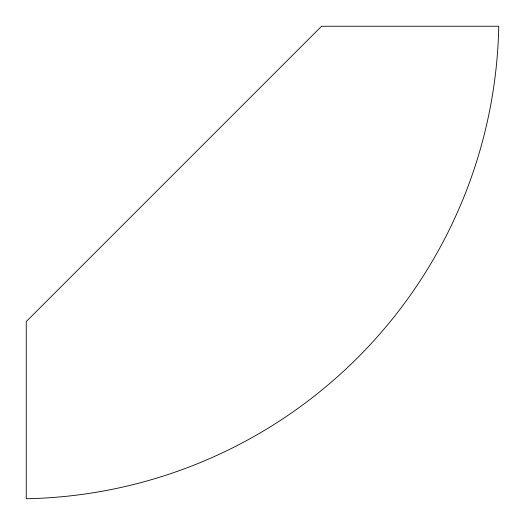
<?xml version="1.0" encoding="UTF-8"?>
<svg xmlns="http://www.w3.org/2000/svg" width="525" height="525" viewBox="0 0 525 525"><rect width="100%" height="100%" fill="white"/><g stroke="black" fill="none" stroke-linecap="round" stroke-linejoin="round"><path stroke-width="0.79" d="M321.562 26.25L26.25 321.562L26.25 498.75A481.983 481.983 0 0 0 498.75 26.25L321.562 26.25"/></g></svg>
